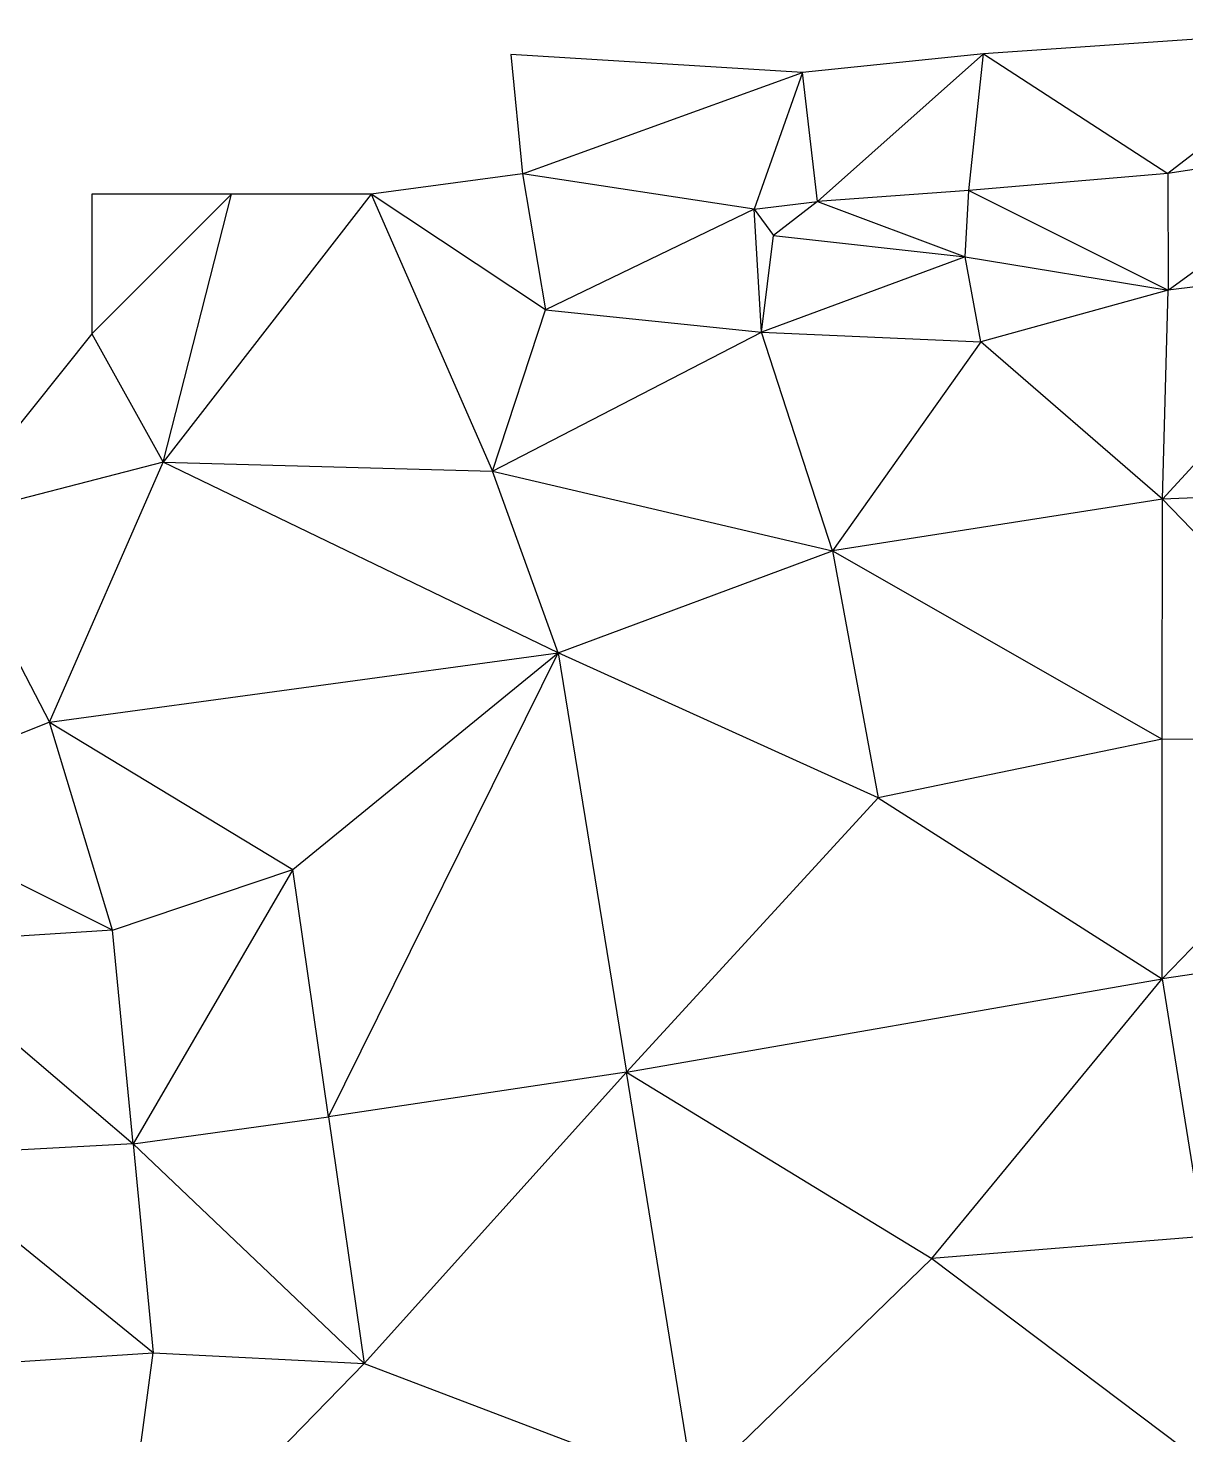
# Model space of a CAD drawing. Header units: inches. Extents: x 2000000 to 2613718, y 1000000 to 1269741.
# Drawn here: x 2612123 to 2612537, y 1269225 to 1269729 of the extents above; entities that cross this region are included whole.
import ezdxf

# ---------------------------------------------------------------- set-up
doc = ezdxf.new("R2010")
doc.units = ezdxf.units.IN
doc.header["$MEASUREMENT"] = 0

msp = doc.modelspace()

# ---------------------------------------------------------------- linework, layer by layer
for points in [[(2612598.2, 1269728.67, 248.16), (2612464.74, 1269719.42, 247.76)], [(2612598.2, 1269728.67, 248.16), (2612464.74, 1269719.42, 247.76)], [(2612598.2, 1269728.67, 248.16), (2612530.72, 1269676.66, 248.04)], [(2612598.2, 1269728.67, 248.16), (2612530.72, 1269676.66, 248.04)], [(2612399.99, 1269712.81, 247.59), (2612295.59, 1269719.18, 247.3)], [(2612295.59, 1269719.18, 247.3), (2612299.76, 1269676.5, 247.38)], [(2612399.99, 1269712.81, 247.59), (2612295.59, 1269719.18, 247.3)], [(2612295.59, 1269719.18, 247.3), (2612299.76, 1269676.5, 247.38)], [(2612464.74, 1269719.42, 247.76), (2612399.99, 1269712.81, 247.59)], [(2612464.74, 1269719.42, 247.76), (2612399.99, 1269712.81, 247.59)], [(2612464.74, 1269719.42, 247.76), (2612405.28, 1269666.56, 247.68)], [(2612464.74, 1269719.42, 247.76), (2612405.28, 1269666.56, 247.68)], [(2612459.45, 1269670.53, 247.83), (2612464.74, 1269719.42, 247.76)], [(2612459.45, 1269670.53, 247.83), (2612464.74, 1269719.42, 247.76)], [(2612464.74, 1269719.42, 247.76), (2612530.72, 1269676.66, 248.04)], [(2612464.74, 1269719.42, 247.76), (2612530.72, 1269676.66, 248.04)], [(2612299.76, 1269676.5, 247.38), (2612399.99, 1269712.81, 247.59)], [(2612299.76, 1269676.5, 247.38), (2612399.99, 1269712.81, 247.59)], [(2612399.99, 1269712.81, 247.59), (2612382.6, 1269663.8, 247.62)], [(2612399.99, 1269712.81, 247.59), (2612382.6, 1269663.8, 247.62)], [(2612405.28, 1269666.56, 247.68), (2612399.99, 1269712.81, 247.59)], [(2612405.28, 1269666.56, 247.68), (2612399.99, 1269712.81, 247.59)], [(2612603.49, 1269687.71, 248.25), (2612530.72, 1269676.66, 248.04)], [(2612603.49, 1269687.71, 248.25), (2612530.72, 1269676.66, 248.04)], [(2612530.81, 1269634.85, 248.11), (2612603.49, 1269687.71, 248.25)], [(2612530.81, 1269634.85, 248.11), (2612603.49, 1269687.71, 248.25)], [(2612299.76, 1269676.5, 247.38), (2612245.59, 1269669.18, 247.24)], [(2612299.76, 1269676.5, 247.38), (2612245.59, 1269669.18, 247.24)], [(2612382.6, 1269663.8, 247.62), (2612299.76, 1269676.5, 247.38)], [(2612299.76, 1269676.5, 247.38), (2612308.02, 1269627.85, 247.48)], [(2612382.6, 1269663.8, 247.62), (2612299.76, 1269676.5, 247.38)], [(2612299.76, 1269676.5, 247.38), (2612308.02, 1269627.85, 247.48)], [(2612530.72, 1269676.66, 248.04), (2612459.45, 1269670.53, 247.83)], [(2612530.72, 1269676.66, 248.04), (2612459.45, 1269670.53, 247.83)], [(2612530.72, 1269676.66, 248.04), (2612530.81, 1269634.85, 248.11)], [(2612530.72, 1269676.66, 248.04), (2612530.81, 1269634.85, 248.11)], [(2612195.59, 1269669.18, 247.11), (2612145.59, 1269619.18, 247.03)], [(2612145.59, 1269669.18, 246.97), (2612145.59, 1269619.18, 247.03)], [(2612195.59, 1269669.18, 247.11), (2612145.59, 1269669.18, 246.97)], [(2612195.59, 1269669.18, 247.11), (2612145.59, 1269619.18, 247.03)], [(2612145.59, 1269669.18, 246.97), (2612145.59, 1269619.18, 247.03)], [(2612195.59, 1269669.18, 247.11), (2612145.59, 1269669.18, 246.97)], [(2612245.59, 1269669.18, 247.24), (2612171.12, 1269573.29, 247.17)], [(2612171.12, 1269573.29, 247.17), (2612195.59, 1269669.18, 247.11)], [(2612245.59, 1269669.18, 247.24), (2612171.12, 1269573.29, 247.17)], [(2612171.12, 1269573.29, 247.17), (2612195.59, 1269669.18, 247.11)], [(2612245.59, 1269669.18, 247.24), (2612195.59, 1269669.18, 247.11)], [(2612245.59, 1269669.18, 247.24), (2612195.59, 1269669.18, 247.11)], [(2612308.02, 1269627.85, 247.48), (2612245.59, 1269669.18, 247.24)], [(2612245.59, 1269669.18, 247.24), (2612288.98, 1269570.06, 247.51)], [(2612308.02, 1269627.85, 247.48), (2612245.59, 1269669.18, 247.24)], [(2612245.59, 1269669.18, 247.24), (2612288.98, 1269570.06, 247.51)], [(2612382.6, 1269663.8, 247.62), (2612405.28, 1269666.56, 247.68)], [(2612382.6, 1269663.8, 247.62), (2612405.28, 1269666.56, 247.68)], [(2612405.28, 1269666.56, 247.68), (2612389.61, 1269654.37, 247.66)], [(2612405.28, 1269666.56, 247.68), (2612389.61, 1269654.37, 247.66)], [(2612459.45, 1269670.53, 247.83), (2612405.28, 1269666.56, 247.68)], [(2612459.45, 1269670.53, 247.83), (2612405.28, 1269666.56, 247.68)], [(2612405.28, 1269666.56, 247.68), (2612458.13, 1269646.74, 247.87)], [(2612405.28, 1269666.56, 247.68), (2612458.13, 1269646.74, 247.87)], [(2612458.13, 1269646.74, 247.87), (2612459.45, 1269670.53, 247.83)], [(2612458.13, 1269646.74, 247.87), (2612459.45, 1269670.53, 247.83)], [(2612459.45, 1269670.53, 247.83), (2612530.81, 1269634.85, 248.11)], [(2612459.45, 1269670.53, 247.83), (2612530.81, 1269634.85, 248.11)], [(2612382.6, 1269663.8, 247.62), (2612308.02, 1269627.85, 247.48)], [(2612382.6, 1269663.8, 247.62), (2612308.02, 1269627.85, 247.48)], [(2612385.24, 1269619.86, 247.7), (2612382.6, 1269663.8, 247.62)], [(2612382.6, 1269663.8, 247.62), (2612389.61, 1269654.37, 247.66)], [(2612385.24, 1269619.86, 247.7), (2612382.6, 1269663.8, 247.62)], [(2612382.6, 1269663.8, 247.62), (2612389.61, 1269654.37, 247.66)], [(2612385.24, 1269619.86, 247.7), (2612389.61, 1269654.37, 247.66)], [(2612385.24, 1269619.86, 247.7), (2612389.61, 1269654.37, 247.66)], [(2612389.61, 1269654.37, 247.66), (2612458.13, 1269646.74, 247.87)], [(2612389.61, 1269654.37, 247.66), (2612458.13, 1269646.74, 247.87)], [(2612458.13, 1269646.74, 247.87), (2612385.24, 1269619.86, 247.7)], [(2612458.13, 1269646.74, 247.87), (2612385.24, 1269619.86, 247.7)], [(2612463.72, 1269616.29, 247.94), (2612458.13, 1269646.74, 247.87)], [(2612458.13, 1269646.74, 247.87), (2612530.81, 1269634.85, 248.11)], [(2612463.72, 1269616.29, 247.94), (2612458.13, 1269646.74, 247.87)], [(2612458.13, 1269646.74, 247.87), (2612530.81, 1269634.85, 248.11)], [(2612528.77, 1269559.98, 248.23), (2612606.13, 1269644.1, 248.34)], [(2612528.77, 1269559.98, 248.23), (2612606.13, 1269644.1, 248.34)], [(2612606.13, 1269644.1, 248.34), (2612530.81, 1269634.85, 248.11)], [(2612606.13, 1269644.1, 248.34), (2612530.81, 1269634.85, 248.11)], [(2612530.81, 1269634.85, 248.11), (2612463.72, 1269616.29, 247.94)], [(2612530.81, 1269634.85, 248.11), (2612463.72, 1269616.29, 247.94)], [(2612528.77, 1269559.98, 248.23), (2612530.81, 1269634.85, 248.11)], [(2612528.77, 1269559.98, 248.23), (2612530.81, 1269634.85, 248.11)], [(2612288.98, 1269570.06, 247.51), (2612308.02, 1269627.85, 247.48)], [(2612288.98, 1269570.06, 247.51), (2612308.02, 1269627.85, 247.48)], [(2612308.02, 1269627.85, 247.48), (2612385.24, 1269619.86, 247.7)], [(2612308.02, 1269627.85, 247.48), (2612385.24, 1269619.86, 247.7)], [(2612145.59, 1269619.18, 247.03), (2612092.6, 1269552.98, 246.95)], [(2612145.59, 1269619.18, 247.03), (2612092.6, 1269552.98, 246.95)], [(2612145.59, 1269619.18, 247.03), (2612171.12, 1269573.29, 247.17)], [(2612145.59, 1269619.18, 247.03), (2612171.12, 1269573.29, 247.17)], [(2612288.98, 1269570.06, 247.51), (2612385.24, 1269619.86, 247.7)], [(2612288.98, 1269570.06, 247.51), (2612385.24, 1269619.86, 247.7)], [(2612385.24, 1269619.86, 247.7), (2612463.72, 1269616.29, 247.94)], [(2612410.68, 1269541.5, 247.9), (2612385.24, 1269619.86, 247.7)], [(2612385.24, 1269619.86, 247.7), (2612463.72, 1269616.29, 247.94)], [(2612410.68, 1269541.5, 247.9), (2612385.24, 1269619.86, 247.7)], [(2612463.72, 1269616.29, 247.94), (2612410.68, 1269541.5, 247.9)], [(2612463.72, 1269616.29, 247.94), (2612410.68, 1269541.5, 247.9)], [(2612528.77, 1269559.98, 248.23), (2612463.72, 1269616.29, 247.94)], [(2612528.77, 1269559.98, 248.23), (2612463.72, 1269616.29, 247.94)], [(2612171.12, 1269573.29, 247.17), (2612092.6, 1269552.98, 246.95)], [(2612171.12, 1269573.29, 247.17), (2612092.6, 1269552.98, 246.95)], [(2612130.47, 1269480.16, 247.18), (2612171.12, 1269573.29, 247.17)], [(2612130.47, 1269480.16, 247.18), (2612171.12, 1269573.29, 247.17)], [(2612171.12, 1269573.29, 247.17), (2612288.98, 1269570.06, 247.51)], [(2612312.56, 1269505.01, 247.69), (2612171.12, 1269573.29, 247.17)], [(2612171.12, 1269573.29, 247.17), (2612288.98, 1269570.06, 247.51)], [(2612312.56, 1269505.01, 247.69), (2612171.12, 1269573.29, 247.17)], [(2612288.98, 1269570.06, 247.51), (2612410.68, 1269541.5, 247.9)], [(2612312.56, 1269505.01, 247.69), (2612288.98, 1269570.06, 247.51)], [(2612288.98, 1269570.06, 247.51), (2612410.68, 1269541.5, 247.9)], [(2612312.56, 1269505.01, 247.69), (2612288.98, 1269570.06, 247.51)], [(2612528.77, 1269559.98, 248.23), (2612410.68, 1269541.5, 247.9)], [(2612528.77, 1269559.98, 248.23), (2612410.68, 1269541.5, 247.9)], [(2612528.71, 1269474.12, 248.38), (2612528.77, 1269559.98, 248.23)], [(2612528.71, 1269474.12, 248.38), (2612528.77, 1269559.98, 248.23)], [(2612605.06, 1269563.1, 248.47), (2612528.77, 1269559.98, 248.23)], [(2612605.06, 1269563.1, 248.47), (2612528.77, 1269559.98, 248.23)], [(2612528.77, 1269559.98, 248.23), (2612611.73, 1269474.15, 248.66)], [(2612528.77, 1269559.98, 248.23), (2612611.73, 1269474.15, 248.66)], [(2612092.6, 1269552.98, 246.95), (2612130.47, 1269480.16, 247.18)], [(2612092.6, 1269552.98, 246.95), (2612130.47, 1269480.16, 247.18)], [(2612312.56, 1269505.01, 247.69), (2612410.68, 1269541.5, 247.9)], [(2612312.56, 1269505.01, 247.69), (2612410.68, 1269541.5, 247.9)], [(2612410.68, 1269541.5, 247.9), (2612528.71, 1269474.12, 248.38)], [(2612410.68, 1269541.5, 247.9), (2612427, 1269453.12, 248.11)], [(2612410.68, 1269541.5, 247.9), (2612528.71, 1269474.12, 248.38)], [(2612410.68, 1269541.5, 247.9), (2612427, 1269453.12, 248.11)], [(2612130.47, 1269480.16, 247.18), (2612312.56, 1269505.01, 247.69)], [(2612130.47, 1269480.16, 247.18), (2612312.56, 1269505.01, 247.69)], [(2612217.54, 1269427.4, 247.56), (2612312.56, 1269505.01, 247.69)], [(2612217.54, 1269427.4, 247.56), (2612312.56, 1269505.01, 247.69)], [(2612230.29, 1269338.81, 247.79), (2612312.56, 1269505.01, 247.69)], [(2612230.29, 1269338.81, 247.79), (2612312.56, 1269505.01, 247.69)], [(2612427, 1269453.12, 248.11), (2612312.56, 1269505.01, 247.69)], [(2612312.56, 1269505.01, 247.69), (2612336.93, 1269354.83, 248.02)], [(2612427, 1269453.12, 248.11), (2612312.56, 1269505.01, 247.69)], [(2612312.56, 1269505.01, 247.69), (2612336.93, 1269354.83, 248.02)], [(2612130.47, 1269480.16, 247.18), (2612060.17, 1269451.95, 246.96)], [(2612130.47, 1269480.16, 247.18), (2612060.17, 1269451.95, 246.96)], [(2612130.47, 1269480.16, 247.18), (2612217.54, 1269427.4, 247.56)], [(2612153.01, 1269405.65, 247.41), (2612130.47, 1269480.16, 247.18)], [(2612130.47, 1269480.16, 247.18), (2612217.54, 1269427.4, 247.56)], [(2612153.01, 1269405.65, 247.41), (2612130.47, 1269480.16, 247.18)], [(2612528.71, 1269474.12, 248.38), (2612427, 1269453.12, 248.11)], [(2612528.71, 1269474.12, 248.38), (2612427, 1269453.12, 248.11)], [(2612611.73, 1269474.15, 248.66), (2612528.65, 1269388.25, 248.53)], [(2612611.73, 1269474.15, 248.66), (2612528.65, 1269388.25, 248.53)], [(2612528.65, 1269388.25, 248.53), (2612528.71, 1269474.12, 248.38)], [(2612528.65, 1269388.25, 248.53), (2612528.71, 1269474.12, 248.38)], [(2612528.71, 1269474.12, 248.38), (2612611.73, 1269474.15, 248.66)], [(2612528.71, 1269474.12, 248.38), (2612611.73, 1269474.15, 248.66)], [(2612153.01, 1269405.65, 247.41), (2612060.17, 1269451.95, 246.96)], [(2612153.01, 1269405.65, 247.41), (2612060.17, 1269451.95, 246.96)], [(2612427, 1269453.12, 248.11), (2612336.93, 1269354.83, 248.02)], [(2612427, 1269453.12, 248.11), (2612336.93, 1269354.83, 248.02)], [(2612427, 1269453.12, 248.11), (2612528.65, 1269388.25, 248.53)], [(2612427, 1269453.12, 248.11), (2612528.65, 1269388.25, 248.53)], [(2612153.01, 1269405.65, 247.41), (2612217.54, 1269427.4, 247.56)], [(2612153.01, 1269405.65, 247.41), (2612217.54, 1269427.4, 247.56)], [(2612217.54, 1269427.4, 247.56), (2612160.34, 1269329.17, 247.62)], [(2612217.54, 1269427.4, 247.56), (2612160.34, 1269329.17, 247.62)], [(2612230.29, 1269338.81, 247.79), (2612217.54, 1269427.4, 247.56)], [(2612230.29, 1269338.81, 247.79), (2612217.54, 1269427.4, 247.56)], [(2612153.01, 1269405.65, 247.41), (2612076.58, 1269400.79, 247.15)], [(2612153.01, 1269405.65, 247.41), (2612076.58, 1269400.79, 247.15)], [(2612160.34, 1269329.17, 247.62), (2612153.01, 1269405.65, 247.41)], [(2612160.34, 1269329.17, 247.62), (2612153.01, 1269405.65, 247.41)], [(2612076.58, 1269400.79, 247.15), (2612160.34, 1269329.17, 247.62)], [(2612076.58, 1269400.79, 247.15), (2612160.34, 1269329.17, 247.62)], [(2612616.1, 1269401.1, 248.81), (2612528.65, 1269388.25, 248.53)], [(2612616.1, 1269401.1, 248.81), (2612528.65, 1269388.25, 248.53)], [(2612336.93, 1269354.83, 248.02), (2612528.65, 1269388.25, 248.53)], [(2612336.93, 1269354.83, 248.02), (2612528.65, 1269388.25, 248.53)], [(2612446.26, 1269288.07, 248.4), (2612528.65, 1269388.25, 248.53)], [(2612446.26, 1269288.07, 248.4), (2612528.65, 1269388.25, 248.53)], [(2612528.65, 1269388.25, 248.53), (2612543.48, 1269295.95, 248.7)], [(2612528.65, 1269388.25, 248.53), (2612543.48, 1269295.95, 248.7)], [(2612336.93, 1269354.83, 248.02), (2612230.29, 1269338.81, 247.79)], [(2612336.93, 1269354.83, 248.02), (2612230.29, 1269338.81, 247.79)], [(2612336.93, 1269354.83, 248.02), (2612243.01, 1269250.49, 247.92)], [(2612336.93, 1269354.83, 248.02), (2612243.01, 1269250.49, 247.92)], [(2612361.15, 1269205.56, 248.23), (2612336.93, 1269354.83, 248.02)], [(2612336.93, 1269354.83, 248.02), (2612446.26, 1269288.07, 248.4)], [(2612361.15, 1269205.56, 248.23), (2612336.93, 1269354.83, 248.02)], [(2612336.93, 1269354.83, 248.02), (2612446.26, 1269288.07, 248.4)], [(2612160.34, 1269329.17, 247.62), (2612230.29, 1269338.81, 247.79)], [(2612160.34, 1269329.17, 247.62), (2612230.29, 1269338.81, 247.79)], [(2612230.29, 1269338.81, 247.79), (2612243.01, 1269250.49, 247.92)], [(2612230.29, 1269338.81, 247.79), (2612243.01, 1269250.49, 247.92)], [(2612160.34, 1269329.17, 247.62), (2612080.68, 1269324.87, 247.39)], [(2612160.34, 1269329.17, 247.62), (2612080.68, 1269324.87, 247.39)], [(2612160.34, 1269329.17, 247.62), (2612167.5, 1269254.33, 247.74)], [(2612243.01, 1269250.49, 247.92), (2612160.34, 1269329.17, 247.62)], [(2612160.34, 1269329.17, 247.62), (2612167.5, 1269254.33, 247.74)], [(2612243.01, 1269250.49, 247.92), (2612160.34, 1269329.17, 247.62)], [(2612167.5, 1269254.33, 247.74), (2612080.68, 1269324.87, 247.39)], [(2612167.5, 1269254.33, 247.74), (2612080.68, 1269324.87, 247.39)], [(2612543.48, 1269295.95, 248.7), (2612446.26, 1269288.07, 248.4)], [(2612543.48, 1269295.95, 248.7), (2612446.26, 1269288.07, 248.4)], [(2612446.26, 1269288.07, 248.4), (2612361.15, 1269205.56, 248.23)], [(2612446.26, 1269288.07, 248.4), (2612361.15, 1269205.56, 248.23)], [(2612446.26, 1269288.07, 248.4), (2612558.3, 1269203.64, 248.79)], [(2612446.26, 1269288.07, 248.4), (2612558.3, 1269203.64, 248.79)], [(2612084.79, 1269248.94, 247.52), (2612167.5, 1269254.33, 247.74)], [(2612084.79, 1269248.94, 247.52), (2612167.5, 1269254.33, 247.74)], [(2612154.96, 1269159.93, 247.8), (2612167.5, 1269254.33, 247.74)], [(2612154.96, 1269159.93, 247.8), (2612167.5, 1269254.33, 247.74)], [(2612167.5, 1269254.33, 247.74), (2612243.01, 1269250.49, 247.92)], [(2612167.5, 1269254.33, 247.74), (2612243.01, 1269250.49, 247.92)], [(2612154.96, 1269159.93, 247.8), (2612243.01, 1269250.49, 247.92)], [(2612154.96, 1269159.93, 247.8), (2612243.01, 1269250.49, 247.92)], [(2612243.01, 1269250.49, 247.92), (2612361.15, 1269205.56, 248.23)], [(2612243.01, 1269250.49, 247.92), (2612361.15, 1269205.56, 248.23)]]:
    msp.add_polyline3d(points)

doc.saveas('drawing.dxf')
